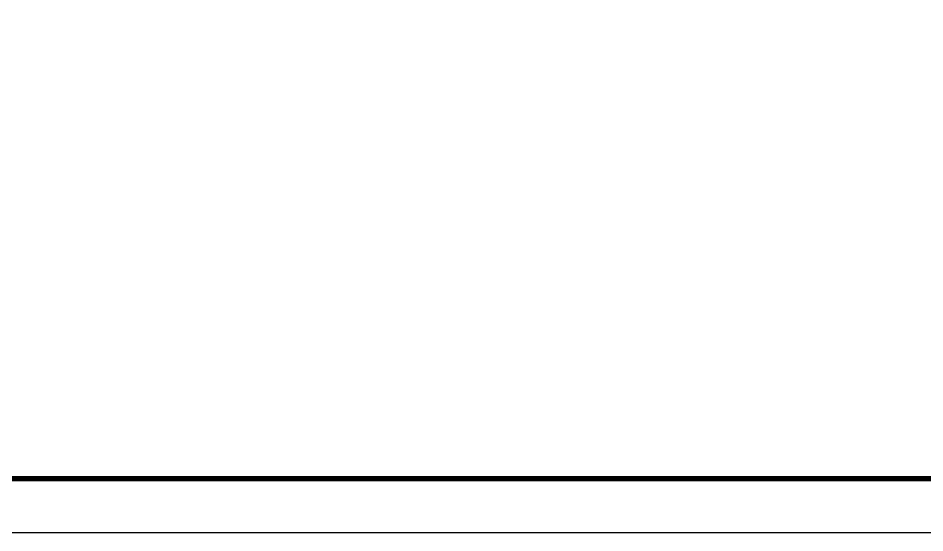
# Model space of a CAD drawing. Extents: x -518115 to 1124316, y -209821 to 1628073.
# Drawn here: x 863017 to 879753, y 101998 to 111511 of the extents above; entities that cross this region are included whole.
import ezdxf

# ---------------------------------------------------------------- set-up
doc = ezdxf.new("R2010")
doc.units = 0
doc.header["$LTSCALE"] = 1000
doc.header["$MEASUREMENT"] = 0
doc.layers.add('yichutu', color=7, linetype='Continuous', true_color=0xffffff, plot=False)
doc.layers.add('图框', color=140, linetype='Continuous')

# ---------------------------------------------------------------- blocks, each defined once
blk = doc.blocks.new('TK')
at = {"layer": '图框'}
blk.add_lwpolyline([(465375.0184975343, 548713.6539831527), (549475.0184975343, 548713.6539831527), (549475.0184975343, 489313.6539831528), (465375.0184975343, 489313.6539831528)], close=True, dxfattribs=at)
blk.add_lwpolyline([(465375.0184975343, 548713.6539831527), (549475.0184975343, 548713.6539831527), (549475.0184975343, 489313.6539831528), (465375.0184975343, 489313.6539831528)], close=True, dxfattribs=at)
at = {"layer": '图框', "const_width": 100}
blk.add_lwpolyline([(548475.0184975343, 490313.6539831528), (548475.0184975343, 547713.6539831527), (467875.0184975343, 547713.6539831527), (467875.0184975343, 490313.6539831528)], close=True, dxfattribs=at)
blk = doc.blocks.new('yct-841-594-84100-59399.9999999999-100-1000.0')
at = {"layer": 'yichutu', "color": 7, "true_color": 0xffffff}
blk.add_lwpolyline([(0, 0), (0, 59399.99999999994), (84100, 59399.99999999994), (84100, 0)], close=True, dxfattribs=at)

msp = doc.modelspace()

# ---------------------------------------------------------------- block references
msp.add_blockref('TK', (348239.0943141588, -387315.2143123731))
at = {"layer": 'yichutu'}
msp.add_blockref('yct-841-594-84100-59399.9999999999-100-1000.0', (813614.1128116931, 101998.4396707796), dxfattribs=at)

doc.saveas('drawing.dxf')
